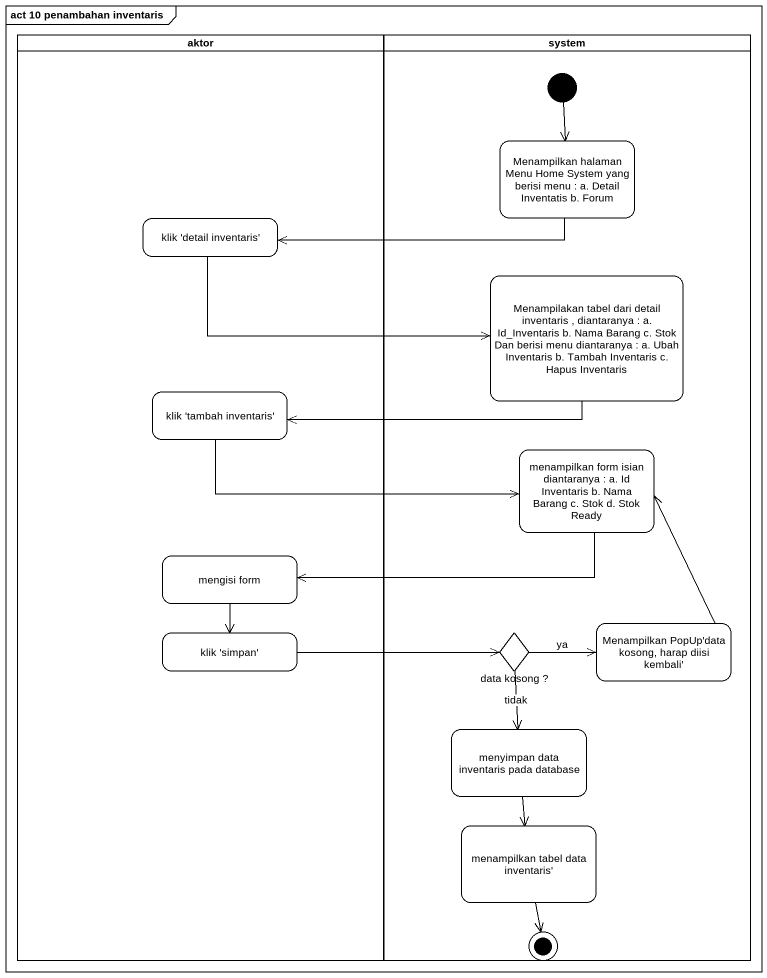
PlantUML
@startuml
mainframe act 10 penambahan inventaris
hide empty description
state aktor <<partition>> {
  state "klik 'detail inventaris'" as klik_detail_inventaris
  state "klik 'tambah inventaris'" as klik_tambah_inventaris
  state "mengisi form" as mengisi_form
  state "klik 'simpan'" as klik_simpan
}
state system <<partition>> {
  state "Menampilkan halaman Menu Home System yang berisi menu : a. Detail Inventatis b. Forum" as Menampilkan_halaman_Menu
  state "Menampilakan tabel dari detail inventaris , diantaranya : a. Id_Inventaris b. Nama Barang c. Stok Dan berisi menu diantaranya : a. Ubah Inventaris b. Tambah Inventaris c. Hapus Inventaris" as Menampilakan_tabel_dari
  state "menampilkan form isian diantaranya : a. Id Inventaris b. Nama Barang c. Stok d. Stok Ready" as menampilkan_form_isian
  state "data kosong ?" as data_kosong <<choice>>
  state "Menampilkan PopUp'data kosong, harap diisi kembali'" as Menampilkan_PopUp_data
  state "menyimpan data inventaris pada database" as menyimpan_data_inventaris
  state "menampilkan tabel data inventaris'" as menampilkan_tabel_data
  [*] --> Menampilkan_halaman_Menu
  menampilkan_tabel_data --> [*]
}
Menampilkan_halaman_Menu -left-> klik_detail_inventaris
klik_detail_inventaris -right-> Menampilakan_tabel_dari
Menampilakan_tabel_dari -left-> klik_tambah_inventaris
klik_tambah_inventaris -right-> menampilkan_form_isian
menampilkan_form_isian -left-> mengisi_form
mengisi_form --> klik_simpan
klik_simpan -right-> data_kosong
data_kosong -right-> Menampilkan_PopUp_data : ya
data_kosong --> menyimpan_data_inventaris : tidak
Menampilkan_PopUp_data -up-> menampilkan_form_isian
menyimpan_data_inventaris --> menampilkan_tabel_data
@enduml
